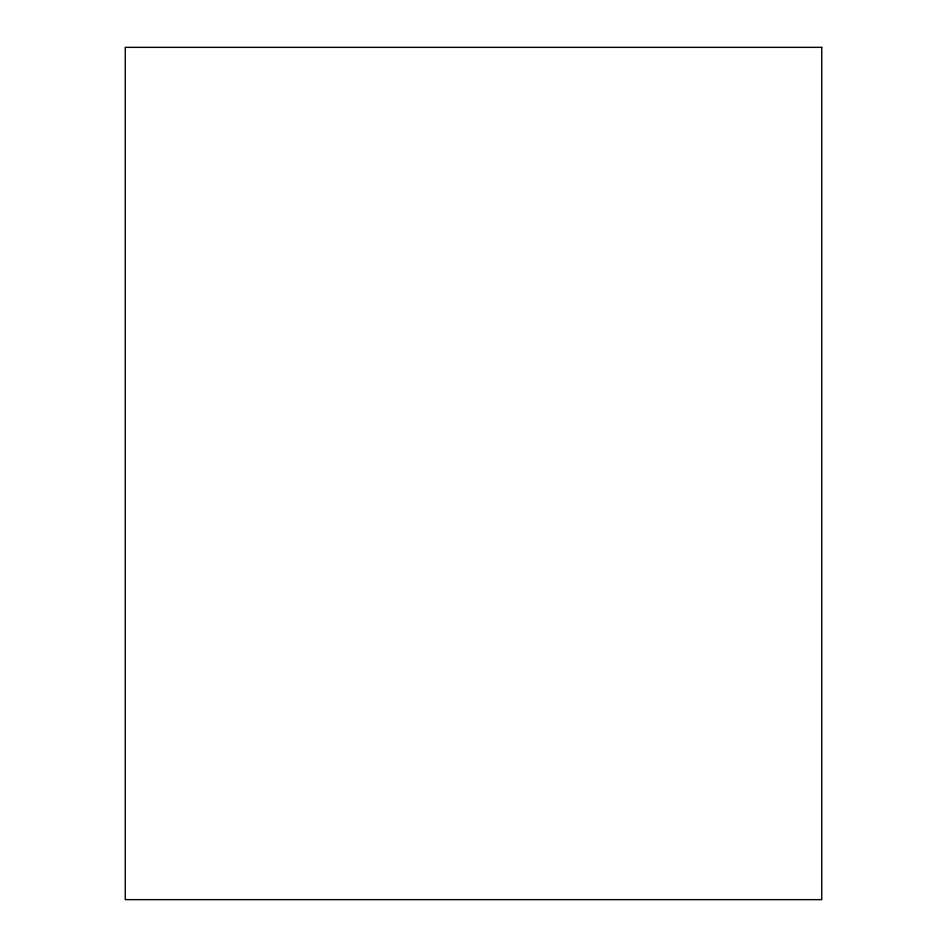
<?xml version="1.0" encoding="UTF-8"?>
<svg xmlns="http://www.w3.org/2000/svg" width="947" height="947" viewBox="0 0 947 947"><rect width="100%" height="100%" fill="white"/><g stroke="black" fill="none" stroke-linecap="round" stroke-linejoin="round"><path stroke-width="1.42" d="M821.747 47.35L125.253 47.35L125.253 899.65L821.747 899.65L821.747 47.35"/></g></svg>
